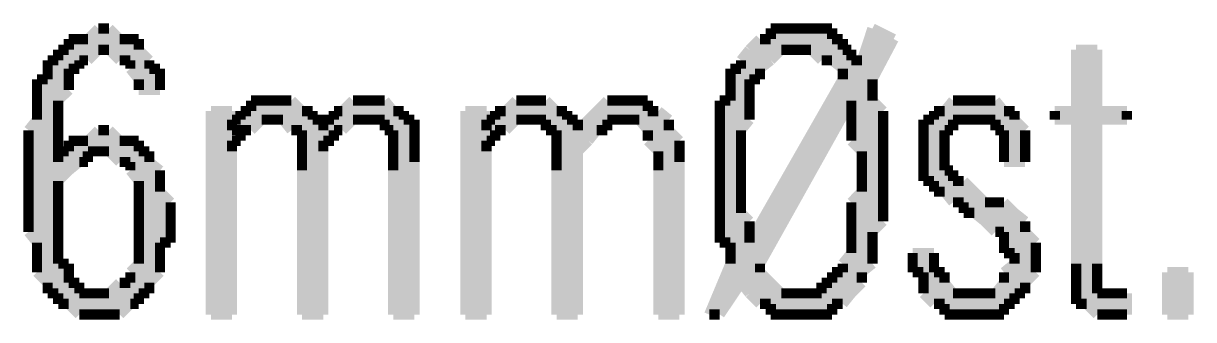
# Model space of a CAD drawing. Header units: millimetres. Extents: x 5 to 350, y 3 to 213.
# Drawn here: x 262.6 to 272.33, y 120.43 to 122.9 of the extents above; entities that cross this region are included whole.
import ezdxf

# ---------------------------------------------------------------- set-up
doc = ezdxf.new("R2010")
doc.units = ezdxf.units.MM
doc.layers.add('H', color=251, linetype='Continuous')
doc.layers.add('P', color=255, linetype='Continuous')

msp = doc.modelspace()

# ---------------------------------------------------------------- hatches: boundary and pattern name
at = {"layer": 'H', "linetype": 'Continuous'}
for points in [[(263.56, 122.343), (263.56, 122.432), (263.49, 122.52), (263.49, 122.59), (263.402, 122.59), (263.313, 122.678), (262.978, 122.678), (262.978, 122.767), (263.137, 122.767), (263.225, 122.855), (263.313, 122.855), (263.402, 122.767), (263.56, 122.767), (263.56, 122.678), (263.648, 122.59), (263.648, 122.52), (263.737, 122.52), (263.737, 122.343), (263.56, 122.343)], [(268.305, 120.474), (268.482, 120.897), (268.482, 121.073), (268.64, 121.073), (269.416, 122.432), (269.416, 122.52), (269.328, 122.59), (269.575, 122.59), (269.663, 122.855), (269.84, 122.767), (269.663, 122.432), (269.663, 122.255), (269.487, 122.255), (268.728, 120.897), (268.728, 120.826), (268.817, 120.738), (268.57, 120.738), (268.393, 120.474), (268.305, 120.474)], [(268.393, 121.073), (268.393, 122.255), (268.482, 122.255), (268.482, 122.52), (268.57, 122.52), (268.57, 122.59), (268.728, 122.767), (268.817, 122.767), (268.817, 122.855), (269.328, 122.855), (269.328, 122.767), (269.416, 122.767), (269.416, 122.678), (268.905, 122.678), (268.728, 122.52), (268.728, 122.432), (268.64, 122.432), (268.64, 122.096), (268.57, 122.008), (268.57, 121.32), (268.64, 121.25), (268.64, 121.073), (268.393, 121.073)], [(263.066, 120.474), (262.978, 120.562), (262.89, 120.562), (262.89, 120.65), (262.802, 120.65), (262.802, 120.738), (262.714, 120.826), (262.714, 121.073), (262.643, 121.162), (262.643, 122.008), (262.714, 122.096), (262.714, 122.432), (262.802, 122.432), (262.802, 122.59), (262.89, 122.59), (262.89, 122.678), (263.225, 122.678), (263.137, 122.59), (263.066, 122.59), (263.066, 122.52), (262.978, 122.52), (262.978, 122.343), (262.89, 122.255), (262.89, 121.744), (263.066, 121.744), (262.89, 121.585), (262.89, 120.897), (262.978, 120.897), (262.978, 120.738), (263.066, 120.738), (263.066, 120.65), (263.56, 120.65), (263.56, 120.562), (263.49, 120.562), (263.402, 120.474), (263.066, 120.474)], [(269.24, 122.59), (269.152, 122.678), (269.487, 122.678), (269.487, 122.59), (269.24, 122.59)], [(271.357, 120.562), (271.357, 122.096), (271.18, 122.096), (271.18, 122.167), (271.357, 122.167), (271.357, 122.678), (271.533, 122.678), (271.533, 122.167), (271.78, 122.167), (271.78, 122.096), (271.533, 122.096), (271.533, 120.65), (271.692, 120.65), (271.357, 120.562)], [(264.16, 120.474), (264.16, 122.167), (264.336, 122.167), (264.336, 122.008), (264.407, 122.008), (264.407, 121.92), (264.336, 121.92), (264.336, 120.474), (264.16, 120.474)], [(264.336, 122.008), (264.336, 122.096), (264.407, 122.096), (264.407, 122.167), (264.495, 122.167), (264.495, 122.255), (264.83, 122.255), (264.918, 122.167), (265.007, 122.167), (265.007, 122.096), (264.583, 122.096), (264.495, 122.008), (264.336, 122.008)], [(265.677, 120.474), (265.677, 122.008), (265.606, 122.008), (265.606, 122.096), (265.183, 122.096), (265.183, 122.167), (265.254, 122.167), (265.342, 122.255), (265.606, 122.255), (265.677, 122.167), (265.765, 122.167), (265.765, 122.096), (265.853, 122.096), (265.853, 120.474), (265.677, 120.474)], [(266.277, 120.474), (266.277, 122.167), (266.453, 122.167), (266.453, 122.008), (266.524, 122.008), (266.524, 121.92), (266.453, 121.92), (266.453, 120.474), (266.277, 120.474)], [(266.453, 122.008), (266.453, 122.096), (266.524, 122.096), (266.524, 122.167), (266.612, 122.167), (266.7, 122.255), (266.947, 122.255), (267.035, 122.167), (267.123, 122.167), (267.123, 122.096), (266.7, 122.096), (266.612, 122.008), (266.453, 122.008)], [(267.882, 120.474), (267.882, 121.832), (267.794, 121.92), (267.794, 122.008), (267.723, 122.096), (267.3, 122.096), (267.458, 122.255), (267.794, 122.255), (267.794, 122.167), (267.882, 122.167), (267.97, 122.096), (267.97, 122.008), (268.058, 121.92), (268.058, 120.474), (267.882, 120.474)], [(268.817, 120.474), (268.817, 120.562), (268.728, 120.562), (268.64, 120.65), (269.24, 120.65), (269.24, 120.738), (269.328, 120.738), (269.328, 120.826), (269.416, 120.826), (269.416, 120.897), (269.487, 120.985), (269.487, 121.408), (269.575, 121.497), (269.575, 121.832), (269.487, 121.92), (269.487, 122.255), (269.663, 122.255), (269.752, 122.167), (269.752, 121.25), (269.663, 121.162), (269.663, 120.897), (269.575, 120.826), (269.575, 120.738), (269.416, 120.562), (269.328, 120.562), (269.328, 120.474), (268.817, 120.474)], [(270.757, 121.744), (270.757, 122.008), (270.686, 122.008), (270.686, 122.096), (270.175, 122.096), (270.175, 122.167), (270.263, 122.167), (270.334, 122.255), (270.686, 122.255), (270.757, 122.167), (270.845, 122.167), (270.845, 122.096), (270.933, 122.008), (270.933, 121.744), (270.757, 121.744)], [(264.918, 120.474), (264.918, 122.008), (264.83, 122.008), (264.76, 122.096), (265.095, 122.096), (265.095, 122.008), (265.183, 122.008), (265.183, 121.92), (265.095, 121.92), (265.095, 120.474), (264.918, 120.474)], [(265.095, 122.008), (265.095, 122.096), (265.342, 122.096), (265.254, 122.008), (265.095, 122.008)], [(267.035, 120.474), (267.035, 122.008), (266.947, 122.008), (266.947, 122.096), (267.212, 122.096), (267.212, 122.008), (267.37, 122.008), (267.212, 121.832), (267.212, 120.474), (267.035, 120.474)], [(267.212, 122.008), (267.3, 122.096), (267.458, 122.096), (267.458, 122.008), (267.212, 122.008)], [(270.686, 120.65), (270.757, 120.738), (270.757, 120.826), (270.845, 120.897), (270.845, 120.985), (270.757, 120.985), (270.757, 121.162), (270.686, 121.162), (270.51, 121.32), (270.422, 121.32), (270.422, 121.408), (270.334, 121.408), (270.263, 121.497), (270.175, 121.497), (270.175, 121.585), (270.087, 121.585), (270.087, 122.096), (270.334, 122.096), (270.334, 122.008), (270.263, 122.008), (270.263, 121.673), (270.334, 121.673), (270.334, 121.585), (270.422, 121.585), (270.598, 121.408), (270.757, 121.408), (270.933, 121.25), (270.933, 121.162), (271.022, 121.073), (271.022, 120.826), (270.933, 120.738), (270.933, 120.65), (270.686, 120.65)], [(263.313, 120.65), (263.402, 120.738), (263.49, 120.738), (263.49, 120.826), (263.56, 120.897), (263.56, 121.585), (263.49, 121.673), (263.49, 121.744), (263.402, 121.744), (263.313, 121.832), (262.978, 121.832), (262.978, 121.92), (263.137, 121.92), (263.225, 122.008), (263.313, 122.008), (263.402, 121.92), (263.56, 121.92), (263.56, 121.832), (263.648, 121.832), (263.648, 121.744), (263.737, 121.673), (263.737, 121.497), (263.825, 121.408), (263.825, 121.073), (263.737, 121.073), (263.737, 120.826), (263.648, 120.738), (263.648, 120.65), (263.313, 120.65)], [(262.89, 121.744), (262.89, 121.832), (263.137, 121.832), (263.137, 121.744), (262.89, 121.744)], [(270.263, 120.474), (270.263, 120.562), (270.175, 120.562), (270.087, 120.65), (270.087, 120.826), (269.998, 120.826), (269.998, 120.985), (270.175, 120.985), (270.175, 120.826), (270.263, 120.826), (270.263, 120.738), (270.334, 120.65), (270.845, 120.65), (270.845, 120.562), (270.757, 120.562), (270.757, 120.474), (270.263, 120.474)], [(272.115, 120.474), (272.115, 120.826), (272.292, 120.826), (272.292, 120.474), (272.115, 120.474)], [(268.64, 120.65), (268.57, 120.738), (268.817, 120.738), (268.905, 120.65), (268.64, 120.65)], [(271.533, 120.474), (271.445, 120.562), (271.357, 120.562), (271.692, 120.65), (271.78, 120.65), (271.78, 120.474), (271.533, 120.474)]]:
    msp.add_hatch(color=256, dxfattribs=at).paths.add_polyline_path(points)

# ---------------------------------------------------------------- linework, layer by layer
at = {"layer": 'P', "const_width": 0.085}
for points in [[(263.225, 122.855), (263.137, 122.767)], [(263.313, 122.855), (263.225, 122.855)], [(263.402, 122.767), (263.313, 122.855)], [(268.905, 122.855), (268.817, 122.855)], [(268.817, 122.855), (268.817, 122.767)], [(268.993, 122.855), (268.905, 122.855)], [(269.064, 122.855), (268.993, 122.855)], [(269.152, 122.855), (269.064, 122.855)], [(269.24, 122.855), (269.152, 122.855)], [(269.152, 122.855), (269.152, 122.855)], [(269.328, 122.855), (269.24, 122.855)], [(269.328, 122.767), (269.328, 122.855)], [(269.663, 122.855), (269.575, 122.59)], [(269.84, 122.767), (269.663, 122.855)], [(263.066, 122.767), (262.978, 122.767)], [(262.978, 122.767), (262.978, 122.678)], [(263.137, 122.767), (263.066, 122.767)], [(263.49, 122.767), (263.402, 122.767)], [(263.56, 122.767), (263.49, 122.767)], [(263.56, 122.678), (263.56, 122.767)], [(268.728, 122.767), (268.64, 122.678)], [(268.817, 122.767), (268.728, 122.767)], [(269.416, 122.767), (269.328, 122.767)], [(269.416, 122.678), (269.416, 122.767)], [(269.663, 122.432), (269.84, 122.767)], [(262.89, 122.678), (262.89, 122.59)], [(263.225, 122.678), (262.89, 122.678)], [(262.978, 122.678), (262.89, 122.678)], [(262.89, 122.678), (263.225, 122.678)], [(263.137, 122.59), (263.225, 122.678)], [(263.225, 122.678), (263.225, 122.678)], [(263.225, 122.678), (263.313, 122.678)], [(263.313, 122.678), (263.402, 122.59)], [(263.648, 122.59), (263.56, 122.678)], [(268.64, 122.678), (268.57, 122.59)], [(268.817, 122.59), (268.905, 122.678)], [(268.905, 122.678), (268.993, 122.678)], [(268.993, 122.678), (269.064, 122.678)], [(269.487, 122.678), (269.064, 122.678)], [(269.064, 122.678), (269.152, 122.678)], [(269.064, 122.678), (269.487, 122.678)], [(269.152, 122.678), (269.24, 122.59)], [(269.487, 122.678), (269.416, 122.678)], [(269.487, 122.59), (269.487, 122.678)], [(271.533, 122.678), (271.357, 122.678)], [(271.357, 122.678), (271.357, 122.167)], [(271.533, 122.167), (271.533, 122.678)], [(262.89, 122.59), (262.802, 122.59)], [(262.802, 122.59), (262.802, 122.52)], [(262.802, 122.52), (262.802, 122.432)], [(262.978, 122.432), (262.978, 122.52)], [(262.978, 122.52), (263.066, 122.52)], [(263.066, 122.52), (263.066, 122.59)], [(263.066, 122.59), (263.137, 122.59)], [(263.402, 122.59), (263.49, 122.59)], [(263.49, 122.59), (263.49, 122.52)], [(263.49, 122.52), (263.56, 122.432)], [(263.648, 122.52), (263.648, 122.59)], [(263.737, 122.52), (263.648, 122.52)], [(263.737, 122.432), (263.737, 122.52)], [(268.57, 122.52), (268.482, 122.52)], [(268.482, 122.52), (268.482, 122.432)], [(268.57, 122.59), (268.57, 122.52)], [(268.728, 122.52), (268.817, 122.59)], [(268.728, 122.432), (268.728, 122.52)], [(269.24, 122.59), (269.328, 122.59)], [(269.328, 122.59), (269.575, 122.59)], [(269.575, 122.59), (269.328, 122.59)], [(269.328, 122.59), (269.416, 122.52)], [(269.416, 122.52), (269.416, 122.432)], [(269.575, 122.59), (269.487, 122.59)], [(262.802, 122.432), (262.714, 122.432)], [(262.714, 122.432), (262.714, 122.343)], [(262.978, 122.343), (262.978, 122.432)], [(263.56, 122.432), (263.56, 122.343)], [(263.737, 122.343), (263.737, 122.432)], [(268.482, 122.432), (268.482, 122.343)], [(269.416, 122.432), (268.64, 121.073)], [(268.64, 122.343), (268.64, 122.432)], [(268.64, 122.432), (268.728, 122.432)], [(269.663, 122.343), (269.663, 122.432)], [(262.714, 122.343), (262.714, 122.255)], [(262.89, 122.255), (262.978, 122.343)], [(263.56, 122.343), (263.737, 122.343)], [(268.482, 122.343), (268.482, 122.255)], [(268.64, 122.255), (268.64, 122.343)], [(269.663, 122.255), (269.663, 122.343)], [(262.714, 122.255), (262.714, 122.167)], [(262.89, 122.167), (262.89, 122.255)], [(264.583, 122.255), (264.495, 122.255)], [(264.495, 122.255), (264.495, 122.167)], [(264.672, 122.255), (264.583, 122.255)], [(264.76, 122.255), (264.672, 122.255)], [(264.83, 122.255), (264.76, 122.255)], [(264.76, 122.255), (264.76, 122.255)], [(264.918, 122.167), (264.83, 122.255)], [(265.342, 122.255), (265.254, 122.167)], [(265.43, 122.255), (265.342, 122.255)], [(265.518, 122.255), (265.43, 122.255)], [(265.606, 122.255), (265.518, 122.255)], [(265.677, 122.167), (265.606, 122.255)], [(265.606, 122.255), (265.606, 122.255)], [(266.7, 122.255), (266.612, 122.167)], [(266.788, 122.255), (266.7, 122.255)], [(266.876, 122.255), (266.788, 122.255)], [(266.947, 122.255), (266.876, 122.255)], [(267.035, 122.167), (266.947, 122.255)], [(266.947, 122.255), (266.947, 122.255)], [(267.458, 122.255), (267.37, 122.167)], [(267.547, 122.255), (267.458, 122.255)], [(267.635, 122.255), (267.547, 122.255)], [(267.723, 122.255), (267.635, 122.255)], [(267.794, 122.255), (267.723, 122.255)], [(267.794, 122.167), (267.794, 122.255)], [(268.482, 122.255), (268.393, 122.255)], [(268.393, 122.255), (268.393, 122.167)], [(268.64, 122.167), (268.64, 122.255)], [(268.728, 120.897), (269.487, 122.255)], [(269.663, 122.255), (269.487, 122.255)], [(269.487, 122.255), (269.487, 122.167)], [(269.487, 122.255), (269.663, 122.255)], [(269.752, 122.167), (269.663, 122.255)], [(269.663, 122.255), (269.663, 122.255)], [(270.334, 122.255), (270.263, 122.167)], [(270.422, 122.255), (270.334, 122.255)], [(270.51, 122.255), (270.422, 122.255)], [(270.598, 122.255), (270.51, 122.255)], [(270.51, 122.255), (270.51, 122.255)], [(270.686, 122.255), (270.598, 122.255)], [(270.757, 122.167), (270.686, 122.255)], [(262.714, 122.167), (262.714, 122.096)], [(262.89, 122.096), (262.89, 122.167)], [(264.336, 122.167), (264.16, 122.167)], [(264.16, 122.167), (264.16, 120.474)], [(264.336, 122.008), (264.336, 122.167)], [(264.495, 122.167), (264.407, 122.167)], [(264.407, 122.167), (264.407, 122.096)], [(265.007, 122.167), (264.918, 122.167)], [(265.007, 122.096), (265.007, 122.167)], [(265.254, 122.167), (265.183, 122.167)], [(265.183, 122.167), (265.183, 122.096)], [(265.765, 122.167), (265.677, 122.167)], [(265.765, 122.096), (265.765, 122.167)], [(266.453, 122.167), (266.277, 122.167)], [(266.277, 122.167), (266.277, 120.474)], [(266.453, 122.008), (266.453, 122.167)], [(266.612, 122.167), (266.524, 122.167)], [(266.524, 122.167), (266.524, 122.096)], [(267.123, 122.167), (267.035, 122.167)], [(267.123, 122.096), (267.123, 122.167)], [(267.37, 122.167), (267.3, 122.096)], [(267.882, 122.167), (267.794, 122.167)], [(267.97, 122.096), (267.882, 122.167)], [(268.393, 122.167), (268.393, 122.096)], [(268.64, 122.096), (268.64, 122.167)], [(269.487, 122.167), (269.487, 122.096)], [(269.752, 122.096), (269.752, 122.167)], [(270.263, 122.167), (270.175, 122.167)], [(270.175, 122.167), (270.175, 122.096)], [(270.845, 122.167), (270.757, 122.167)], [(270.845, 122.096), (270.845, 122.167)], [(271.357, 122.167), (271.18, 122.167)], [(271.18, 122.167), (271.18, 122.096)], [(271.78, 122.167), (271.533, 122.167)], [(271.78, 122.096), (271.78, 122.167)], [(262.714, 122.096), (262.643, 122.008)], [(262.89, 122.008), (262.89, 122.096)], [(264.407, 122.096), (264.336, 122.096)], [(264.336, 122.096), (264.336, 122.008)], [(264.495, 122.008), (264.583, 122.096)], [(264.583, 122.096), (264.672, 122.096)], [(265.007, 122.096), (264.672, 122.096)], [(264.672, 122.096), (264.76, 122.096)], [(264.672, 122.096), (265.007, 122.096)], [(264.76, 122.096), (264.83, 122.008)], [(265.095, 122.096), (265.007, 122.096)], [(265.095, 122.008), (265.095, 122.096)], [(265.183, 122.096), (265.095, 122.096)], [(265.095, 122.096), (265.095, 122.008)], [(265.43, 122.096), (265.183, 122.096)], [(265.183, 122.096), (265.43, 122.096)], [(265.254, 122.008), (265.342, 122.096)], [(265.342, 122.096), (265.43, 122.096)], [(265.43, 122.096), (265.43, 122.096)], [(265.43, 122.096), (265.518, 122.096)], [(265.518, 122.096), (265.606, 122.096)], [(265.606, 122.096), (265.606, 122.008)], [(265.853, 122.096), (265.765, 122.096)], [(265.853, 122.008), (265.853, 122.096)], [(266.524, 122.096), (266.453, 122.096)], [(266.453, 122.096), (266.453, 122.008)], [(266.612, 122.008), (266.7, 122.096)], [(266.7, 122.096), (266.788, 122.096)], [(267.123, 122.096), (266.788, 122.096)], [(266.788, 122.096), (266.876, 122.096)], [(266.788, 122.096), (267.123, 122.096)], [(266.876, 122.096), (266.947, 122.096)], [(266.947, 122.096), (266.947, 122.008)], [(267.212, 122.096), (267.123, 122.096)], [(267.212, 122.008), (267.212, 122.096)], [(267.3, 122.096), (267.212, 122.008)], [(267.635, 122.096), (267.3, 122.096)], [(267.3, 122.096), (267.635, 122.096)], [(267.458, 122.008), (267.458, 122.096)], [(267.458, 122.096), (267.547, 122.096)], [(267.547, 122.096), (267.635, 122.096)], [(267.635, 122.096), (267.723, 122.096)], [(267.723, 122.096), (267.794, 122.008)], [(267.97, 122.008), (267.97, 122.096)], [(268.393, 122.096), (268.393, 122.008)], [(268.57, 122.008), (268.64, 122.096)], [(269.487, 122.096), (269.487, 122.008)], [(269.752, 122.008), (269.752, 122.096)], [(270.175, 122.096), (270.087, 122.096)], [(270.087, 122.096), (270.087, 122.008)], [(270.51, 122.096), (270.175, 122.096)], [(270.175, 122.096), (270.51, 122.096)], [(270.334, 122.008), (270.334, 122.096)], [(270.334, 122.096), (270.422, 122.096)], [(270.422, 122.096), (270.51, 122.096)], [(270.51, 122.096), (270.598, 122.096)], [(270.598, 122.096), (270.686, 122.096)], [(270.686, 122.096), (270.686, 122.008)], [(270.933, 122.008), (270.845, 122.096)], [(271.18, 122.096), (271.357, 122.096)], [(271.357, 122.096), (271.357, 120.897)], [(271.533, 120.897), (271.533, 122.096)], [(271.533, 122.096), (271.78, 122.096)], [(262.643, 122.008), (262.643, 121.92)], [(262.89, 121.92), (262.89, 122.008)], [(263.225, 122.008), (263.137, 121.92)], [(263.313, 122.008), (263.225, 122.008)], [(263.402, 121.92), (263.313, 122.008)], [(264.407, 122.008), (264.336, 122.008)], [(264.336, 122.008), (264.407, 122.008)], [(264.407, 121.92), (264.407, 122.008)], [(264.407, 122.008), (264.495, 122.008)], [(264.83, 122.008), (264.918, 122.008)], [(264.918, 122.008), (264.918, 121.92)], [(265.254, 122.008), (265.095, 122.008)], [(265.095, 122.008), (265.254, 122.008)], [(265.183, 121.92), (265.183, 122.008)], [(265.183, 122.008), (265.254, 122.008)], [(265.606, 122.008), (265.677, 122.008)], [(265.677, 122.008), (265.677, 121.92)], [(265.853, 121.92), (265.853, 122.008)], [(266.612, 122.008), (266.453, 122.008)], [(266.453, 122.008), (266.612, 122.008)], [(266.524, 121.92), (266.524, 122.008)], [(266.524, 122.008), (266.612, 122.008)], [(266.947, 122.008), (267.035, 122.008)], [(267.035, 122.008), (267.035, 121.92)], [(267.37, 122.008), (267.212, 122.008)], [(267.212, 122.008), (267.37, 122.008)], [(267.3, 121.92), (267.37, 122.008)], [(267.37, 122.008), (267.458, 122.008)], [(267.794, 122.008), (267.794, 121.92)], [(268.058, 121.92), (267.97, 122.008)], [(268.393, 122.008), (268.393, 121.92)], [(268.57, 121.92), (268.57, 122.008)], [(269.487, 122.008), (269.487, 121.92)], [(269.752, 121.92), (269.752, 122.008)], [(270.087, 122.008), (270.087, 121.92)], [(270.263, 121.92), (270.263, 122.008)], [(270.263, 122.008), (270.334, 122.008)], [(270.686, 122.008), (270.757, 122.008)], [(270.757, 122.008), (270.757, 121.92)], [(270.933, 121.92), (270.933, 122.008)], [(262.643, 121.92), (262.643, 121.832)], [(262.643, 121.832), (262.643, 121.744)], [(262.89, 121.832), (262.89, 121.92)], [(262.978, 121.832), (262.89, 121.832)], [(262.89, 121.832), (262.89, 121.744)], [(262.89, 121.744), (262.89, 121.832)], [(263.066, 121.92), (262.978, 121.92)], [(262.978, 121.92), (262.978, 121.832)], [(263.225, 121.832), (262.978, 121.832)], [(262.978, 121.832), (263.225, 121.832)], [(263.137, 121.92), (263.066, 121.92)], [(263.137, 121.744), (263.137, 121.832)], [(263.137, 121.832), (263.225, 121.832)], [(263.225, 121.832), (263.313, 121.832)], [(263.313, 121.832), (263.402, 121.744)], [(263.49, 121.92), (263.402, 121.92)], [(263.56, 121.92), (263.49, 121.92)], [(263.56, 121.832), (263.56, 121.92)], [(263.648, 121.832), (263.56, 121.832)], [(263.648, 121.744), (263.648, 121.832)], [(264.336, 121.832), (264.336, 121.92)], [(264.336, 121.92), (264.407, 121.92)], [(264.336, 120.474), (264.336, 121.832)], [(264.918, 121.92), (264.918, 121.832)], [(264.918, 121.832), (264.918, 121.744)], [(265.095, 121.832), (265.095, 121.92)], [(265.095, 121.92), (265.183, 121.92)], [(265.095, 120.474), (265.095, 121.832)], [(265.677, 121.92), (265.677, 121.832)], [(265.677, 121.832), (265.677, 121.744)], [(265.853, 121.832), (265.853, 121.92)], [(265.853, 121.744), (265.853, 121.832)], [(266.453, 121.832), (266.453, 121.92)], [(266.453, 121.92), (266.524, 121.92)], [(266.453, 120.474), (266.453, 121.832)], [(267.035, 121.92), (267.035, 121.832)], [(267.035, 121.832), (267.035, 121.744)], [(267.212, 121.832), (267.3, 121.92)], [(267.212, 120.474), (267.212, 121.832)], [(267.794, 121.92), (267.882, 121.832)], [(267.882, 121.832), (267.882, 121.744)], [(268.058, 121.832), (268.058, 121.92)], [(268.058, 121.744), (268.058, 121.832)], [(268.393, 121.92), (268.393, 121.832)], [(268.393, 121.832), (268.393, 121.744)], [(268.57, 121.832), (268.57, 121.92)], [(268.57, 121.744), (268.57, 121.832)], [(269.487, 121.92), (269.575, 121.832)], [(269.575, 121.832), (269.575, 121.744)], [(269.752, 121.832), (269.752, 121.92)], [(269.752, 121.744), (269.752, 121.832)], [(270.087, 121.92), (270.087, 121.832)], [(270.087, 121.832), (270.087, 121.744)], [(270.263, 121.832), (270.263, 121.92)], [(270.263, 121.744), (270.263, 121.832)], [(270.757, 121.92), (270.757, 121.832)], [(270.757, 121.832), (270.757, 121.744)], [(270.933, 121.832), (270.933, 121.92)], [(270.933, 121.744), (270.933, 121.832)], [(262.643, 121.744), (262.643, 121.673)], [(262.89, 121.744), (263.066, 121.744)], [(263.066, 121.744), (262.89, 121.744)], [(262.978, 121.673), (263.066, 121.744)], [(263.066, 121.744), (263.137, 121.744)], [(263.402, 121.744), (263.49, 121.744)], [(263.49, 121.744), (263.49, 121.673)], [(263.737, 121.673), (263.648, 121.744)], [(264.918, 121.744), (264.918, 121.673)], [(265.677, 121.744), (265.677, 121.673)], [(265.853, 120.474), (265.853, 121.744)], [(267.035, 121.744), (267.035, 121.673)], [(267.882, 121.744), (267.882, 121.673)], [(268.058, 120.474), (268.058, 121.744)], [(268.393, 121.744), (268.393, 121.673)], [(268.57, 121.673), (268.57, 121.744)], [(269.575, 121.744), (269.575, 121.673)], [(269.752, 121.673), (269.752, 121.744)], [(270.087, 121.744), (270.087, 121.673)], [(270.263, 121.673), (270.263, 121.744)], [(270.757, 121.744), (270.933, 121.744)], [(262.643, 121.673), (262.643, 121.585)], [(262.89, 121.585), (262.978, 121.673)], [(263.49, 121.673), (263.56, 121.585)], [(263.737, 121.585), (263.737, 121.673)], [(264.918, 121.673), (264.918, 120.474)], [(265.677, 121.673), (265.677, 120.474)], [(267.035, 121.673), (267.035, 120.474)], [(267.882, 121.673), (267.882, 120.474)], [(268.393, 121.673), (268.393, 121.585)], [(268.57, 121.585), (268.57, 121.673)], [(269.575, 121.673), (269.575, 121.585)], [(269.752, 121.585), (269.752, 121.673)], [(270.087, 121.673), (270.087, 121.585)], [(270.334, 121.673), (270.263, 121.673)], [(270.334, 121.585), (270.334, 121.673)], [(262.643, 121.585), (262.643, 121.497)], [(262.89, 121.497), (262.89, 121.585)], [(263.56, 121.585), (263.56, 121.497)], [(263.737, 121.497), (263.737, 121.585)], [(268.393, 121.585), (268.393, 121.497)], [(268.57, 121.497), (268.57, 121.585)], [(269.575, 121.585), (269.575, 121.497)], [(269.752, 121.497), (269.752, 121.585)], [(270.087, 121.585), (270.175, 121.585)], [(270.175, 121.585), (270.175, 121.497)], [(270.422, 121.585), (270.334, 121.585)], [(270.51, 121.497), (270.422, 121.585)], [(262.643, 121.497), (262.643, 121.408)], [(262.89, 121.408), (262.89, 121.497)], [(263.56, 121.497), (263.56, 121.408)], [(263.825, 121.408), (263.737, 121.497)], [(268.393, 121.497), (268.393, 121.408)], [(268.57, 121.408), (268.57, 121.497)], [(269.575, 121.497), (269.487, 121.408)], [(269.752, 121.408), (269.752, 121.497)], [(270.175, 121.497), (270.263, 121.497)], [(270.263, 121.497), (270.334, 121.408)], [(270.598, 121.408), (270.51, 121.497)], [(262.643, 121.408), (262.643, 121.32)], [(262.89, 121.32), (262.89, 121.408)], [(263.56, 121.408), (263.56, 121.32)], [(263.825, 121.32), (263.825, 121.408)], [(268.393, 121.408), (268.393, 121.32)], [(268.57, 121.32), (268.57, 121.408)], [(269.487, 121.408), (269.487, 121.32)], [(269.752, 121.32), (269.752, 121.408)], [(270.334, 121.408), (270.422, 121.408)], [(270.422, 121.408), (270.422, 121.32)], [(270.686, 121.408), (270.598, 121.408)], [(270.757, 121.408), (270.686, 121.408)], [(270.845, 121.32), (270.757, 121.408)], [(262.643, 121.32), (262.643, 121.25)], [(262.643, 121.25), (262.643, 121.162)], [(262.89, 121.25), (262.89, 121.32)], [(262.89, 121.162), (262.89, 121.25)], [(263.56, 121.32), (263.56, 121.25)], [(263.56, 121.25), (263.56, 121.162)], [(263.825, 121.25), (263.825, 121.32)], [(263.825, 121.162), (263.825, 121.25)], [(268.393, 121.32), (268.393, 121.25)], [(268.393, 121.25), (268.393, 121.162)], [(268.64, 121.25), (268.57, 121.32)], [(268.64, 121.162), (268.64, 121.25)], [(269.487, 121.32), (269.487, 121.25)], [(269.487, 121.25), (269.487, 121.162)], [(269.663, 121.162), (269.752, 121.25)], [(269.752, 121.25), (269.752, 121.32)], [(270.422, 121.32), (270.51, 121.32)], [(270.51, 121.32), (270.598, 121.25)], [(270.598, 121.25), (270.686, 121.162)], [(270.933, 121.25), (270.845, 121.32)], [(270.933, 121.162), (270.933, 121.25)], [(262.643, 121.162), (262.714, 121.073)], [(262.89, 121.073), (262.89, 121.162)], [(263.56, 121.162), (263.56, 121.073)], [(263.825, 121.073), (263.825, 121.162)], [(268.393, 121.162), (268.393, 121.073)], [(268.64, 121.073), (268.64, 121.162)], [(269.487, 121.162), (269.487, 121.073)], [(269.663, 121.073), (269.663, 121.162)], [(270.686, 121.162), (270.757, 121.162)], [(270.757, 121.162), (270.757, 121.073)], [(271.022, 121.073), (270.933, 121.162)], [(262.714, 121.073), (262.714, 120.985)], [(262.89, 120.985), (262.89, 121.073)], [(263.56, 121.073), (263.56, 120.985)], [(263.737, 120.985), (263.737, 121.073)], [(263.737, 121.073), (263.825, 121.073)], [(268.393, 121.073), (268.482, 121.073)], [(268.64, 121.073), (268.482, 121.073)], [(268.482, 121.073), (268.482, 120.985)], [(268.482, 121.073), (268.64, 121.073)], [(269.487, 121.073), (269.487, 120.985)], [(269.663, 120.985), (269.663, 121.073)], [(270.757, 121.073), (270.757, 120.985)], [(271.022, 120.985), (271.022, 121.073)], [(262.714, 120.985), (262.714, 120.897)], [(262.89, 120.897), (262.89, 120.985)], [(263.56, 120.985), (263.56, 120.897)], [(263.737, 120.897), (263.737, 120.985)], [(268.482, 120.985), (268.482, 120.897)], [(269.487, 120.985), (269.416, 120.897)], [(269.663, 120.897), (269.663, 120.985)], [(270.175, 120.985), (269.998, 120.985)], [(269.998, 120.985), (269.998, 120.897)], [(270.175, 120.897), (270.175, 120.985)], [(270.757, 120.985), (270.845, 120.985)], [(270.845, 120.985), (270.845, 120.897)], [(271.022, 120.897), (271.022, 120.985)], [(262.714, 120.897), (262.714, 120.826)], [(262.978, 120.897), (262.89, 120.897)], [(262.978, 120.826), (262.978, 120.897)], [(263.56, 120.897), (263.49, 120.826)], [(263.737, 120.826), (263.737, 120.897)], [(268.482, 120.897), (268.305, 120.474)], [(268.728, 120.826), (268.728, 120.897)], [(269.416, 120.897), (269.416, 120.826)], [(269.575, 120.826), (269.663, 120.897)], [(269.998, 120.897), (269.998, 120.826)], [(270.175, 120.826), (270.175, 120.897)], [(270.845, 120.897), (270.757, 120.826)], [(271.022, 120.826), (271.022, 120.897)], [(271.357, 120.897), (271.357, 120.826)], [(271.533, 120.826), (271.533, 120.897)], [(262.714, 120.826), (262.802, 120.738)], [(262.978, 120.738), (262.978, 120.826)], [(263.49, 120.826), (263.49, 120.738)], [(263.648, 120.738), (263.737, 120.826)], [(268.817, 120.738), (268.728, 120.826)], [(269.416, 120.826), (269.328, 120.826)], [(269.328, 120.826), (269.328, 120.738)], [(269.575, 120.738), (269.575, 120.826)], [(269.998, 120.826), (270.087, 120.826)], [(270.087, 120.826), (270.087, 120.738)], [(270.263, 120.826), (270.175, 120.826)], [(270.263, 120.738), (270.263, 120.826)], [(270.757, 120.826), (270.757, 120.738)], [(270.933, 120.738), (271.022, 120.826)], [(271.357, 120.826), (271.357, 120.738)], [(271.533, 120.738), (271.533, 120.826)], [(272.115, 120.474), (272.115, 120.826)], [(272.115, 120.826), (272.292, 120.826)], [(272.292, 120.826), (272.292, 120.474)], [(262.802, 120.738), (262.802, 120.65)], [(263.066, 120.738), (262.978, 120.738)], [(263.066, 120.65), (263.066, 120.738)], [(263.402, 120.738), (263.313, 120.65)], [(263.49, 120.738), (263.402, 120.738)], [(263.648, 120.65), (263.648, 120.738)], [(268.393, 120.474), (268.57, 120.738)], [(268.817, 120.738), (268.57, 120.738)], [(268.57, 120.738), (268.64, 120.65)], [(268.57, 120.738), (268.817, 120.738)], [(268.905, 120.65), (268.817, 120.738)], [(269.328, 120.738), (269.24, 120.738)], [(269.24, 120.738), (269.24, 120.65)], [(269.487, 120.65), (269.575, 120.738)], [(270.087, 120.738), (270.087, 120.65)], [(270.334, 120.65), (270.263, 120.738)], [(270.757, 120.738), (270.686, 120.65)], [(270.933, 120.65), (270.933, 120.738)], [(271.357, 120.738), (271.357, 120.65)], [(271.533, 120.65), (271.533, 120.738)], [(262.802, 120.65), (262.89, 120.65)], [(262.89, 120.65), (262.89, 120.562)], [(262.89, 120.562), (262.978, 120.562)], [(262.978, 120.562), (263.066, 120.474)], [(263.137, 120.65), (263.066, 120.65)], [(263.225, 120.65), (263.137, 120.65)], [(263.313, 120.65), (263.225, 120.65)], [(263.225, 120.65), (263.56, 120.65)], [(263.56, 120.65), (263.225, 120.65)], [(263.402, 120.474), (263.49, 120.562)], [(263.49, 120.562), (263.56, 120.562)], [(263.56, 120.65), (263.648, 120.65)], [(263.56, 120.562), (263.56, 120.65)], [(268.64, 120.65), (269.064, 120.65)], [(269.064, 120.65), (268.64, 120.65)], [(268.64, 120.65), (268.728, 120.562)], [(268.728, 120.562), (268.817, 120.562)], [(268.817, 120.562), (268.817, 120.474)], [(268.993, 120.65), (268.905, 120.65)], [(269.064, 120.65), (268.993, 120.65)], [(269.152, 120.65), (269.064, 120.65)], [(269.24, 120.65), (269.152, 120.65)], [(269.328, 120.474), (269.328, 120.562)], [(269.328, 120.562), (269.416, 120.562)], [(269.416, 120.562), (269.487, 120.65)], [(270.087, 120.65), (270.175, 120.562)], [(270.175, 120.562), (270.263, 120.562)], [(270.263, 120.562), (270.263, 120.474)], [(270.422, 120.65), (270.334, 120.65)], [(270.51, 120.65), (270.422, 120.65)], [(270.845, 120.65), (270.51, 120.65)], [(270.598, 120.65), (270.51, 120.65)], [(270.51, 120.65), (270.845, 120.65)], [(270.686, 120.65), (270.598, 120.65)], [(270.757, 120.474), (270.757, 120.562)], [(270.757, 120.562), (270.845, 120.562)], [(270.845, 120.562), (270.845, 120.65)], [(270.845, 120.65), (270.933, 120.65)], [(271.692, 120.65), (271.357, 120.562)], [(271.357, 120.65), (271.357, 120.562)], [(271.357, 120.562), (271.692, 120.65)], [(271.357, 120.562), (271.445, 120.562)], [(271.445, 120.562), (271.533, 120.474)], [(271.604, 120.65), (271.533, 120.65)], [(271.692, 120.65), (271.604, 120.65)], [(271.78, 120.65), (271.692, 120.65)], [(271.78, 120.474), (271.78, 120.65)], [(263.066, 120.474), (263.137, 120.474)], [(263.137, 120.474), (263.225, 120.474)], [(263.225, 120.474), (263.313, 120.474)], [(263.313, 120.474), (263.402, 120.474)], [(264.16, 120.474), (264.336, 120.474)], [(264.918, 120.474), (265.095, 120.474)], [(265.677, 120.474), (265.853, 120.474)], [(266.277, 120.474), (266.453, 120.474)], [(267.035, 120.474), (267.212, 120.474)], [(267.882, 120.474), (268.058, 120.474)], [(268.305, 120.474), (268.393, 120.474)], [(268.817, 120.474), (268.905, 120.474)], [(268.905, 120.474), (268.993, 120.474)], [(268.993, 120.474), (269.064, 120.474)], [(269.064, 120.474), (269.152, 120.474)], [(269.152, 120.474), (269.24, 120.474)], [(269.24, 120.474), (269.328, 120.474)], [(270.263, 120.474), (270.334, 120.474)], [(270.334, 120.474), (270.422, 120.474)], [(270.422, 120.474), (270.51, 120.474)], [(270.51, 120.474), (270.598, 120.474)], [(270.598, 120.474), (270.686, 120.474)], [(270.686, 120.474), (270.757, 120.474)], [(271.533, 120.474), (271.604, 120.474)], [(271.604, 120.474), (271.692, 120.474)], [(271.692, 120.474), (271.78, 120.474)], [(272.292, 120.474), (272.115, 120.474)], [(272.115, 120.474), (272.115, 120.474)]]:
    msp.add_lwpolyline(points, dxfattribs=at)

doc.saveas('drawing.dxf')
